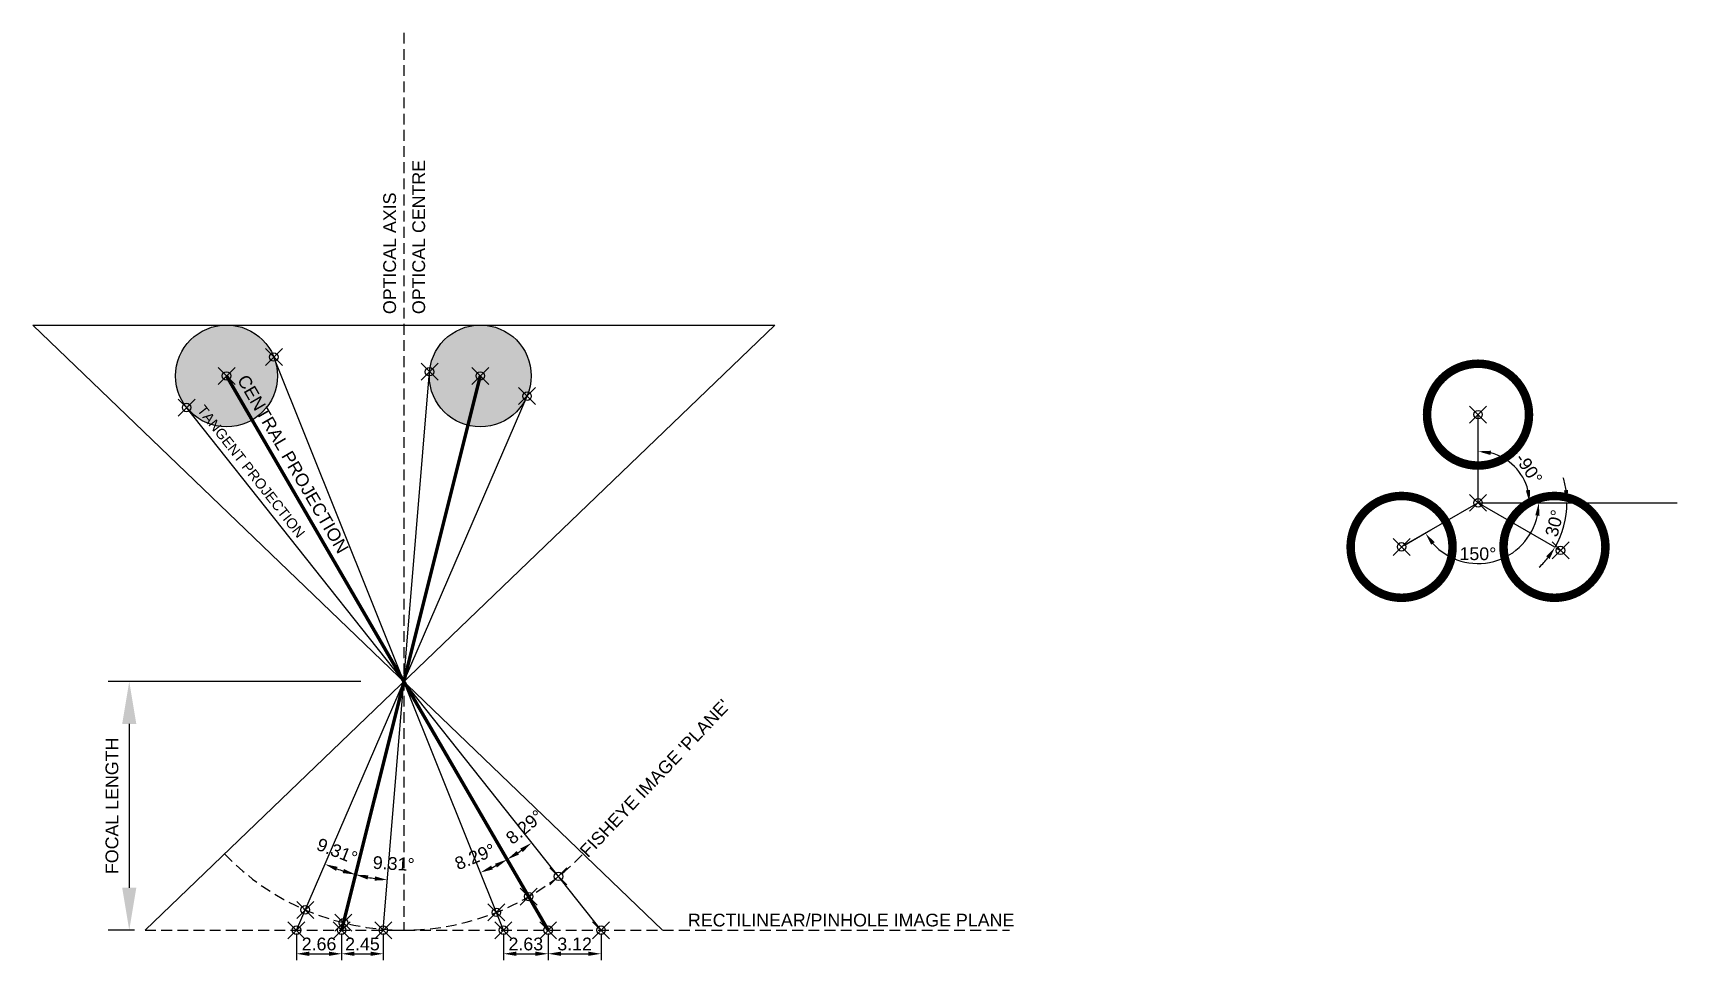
# Model space of a CAD drawing. Header units: millimetres. Extents: x 23.3 to 120.1, y 15.9 to 70.6.
import ezdxf
from ezdxf.enums import TextEntityAlignment as Align

# ---------------------------------------------------------------- set-up
doc = ezdxf.new("R2010")
doc.units = ezdxf.units.MM
doc.header["$PDMODE"] = 35
doc.header["$PDSIZE"] = 0.5
doc.linetypes.add('DASHED2', pattern=[9.525, 6.35, -3.175])
for name, color, linetype in [('CENTRAL', 4, 'Continuous'), ('FISHEYE', 3, 'Continuous'), ('FOV', 252, 'Continuous'), ('PINHOLE', 1, 'Continuous'), ('TANGENT', 2, 'Continuous')]:
    doc.layers.add(name, color=color, linetype=linetype)
doc.styles.get("Standard").update_dxf_attribs({"font": 'arial.ttf'})
doc.dimstyles.new('ISO-25', dxfattribs={"dimtxt": 2.5, "dimasz": 2.5, "dimexe": 1.25, "dimexo": 0.625, "dimtad": 1, "dimtxsty": 'Standard', "dimcen": 2.5, "dimadec": 0, "dimazin": 0, "dimtfac": 1, "dimtmove": 0, "dimatfit": 3, "dimfxl": 1, "dimarcsym": 0})

# ---------------------------------------------------------------- blocks, each defined once
blk = doc.blocks.new('*D15')
at = {"layer": 'Defpoints', "color": 0}
for p in [(38.841, 17.708), (41.5, 17.708), (41.5, 16.32)]:
    blk.add_point(p, dxfattribs=at)
at = {"layer": 'PINHOLE', "color": 0, "lineweight": -2}
for p, q in [((38.841, 17.521), (38.841, 15.945)), ((41.5, 17.521), (41.5, 15.945)), ((39.591, 16.32), (40.75, 16.32))]:
    blk.add_line(p, q, dxfattribs=at)
at = {"layer": 'PINHOLE', "color": 0}
for points in [[(39.591, 16.445), (39.591, 16.195), (38.841, 16.32)], [(40.75, 16.195), (40.75, 16.445), (41.5, 16.32)]]:
    blk.add_solid(points, dxfattribs=at)
at = {"layer": 'PINHOLE', "color": 0, "insert": (40.17, 16.891), "char_height": 0.75, "attachment_point": 5}
blk.add_mtext('2.66', dxfattribs=at)
blk = doc.blocks.new('*D16')
at = {"layer": 'Defpoints', "color": 0}
for p in [(41.5, 17.708), (43.95, 17.708), (43.95, 16.32)]:
    blk.add_point(p, dxfattribs=at)
at = {"layer": 'PINHOLE', "color": 0, "lineweight": -2}
for p, q in [((41.5, 17.521), (41.5, 15.945)), ((43.95, 17.521), (43.95, 15.945)), ((42.25, 16.32), (43.2, 16.32))]:
    blk.add_line(p, q, dxfattribs=at)
at = {"layer": 'PINHOLE', "color": 0}
for points in [[(42.25, 16.445), (42.25, 16.195), (41.5, 16.32)], [(43.2, 16.195), (43.2, 16.445), (43.95, 16.32)]]:
    blk.add_solid(points, dxfattribs=at)
at = {"layer": 'PINHOLE', "color": 0, "insert": (42.725, 16.891), "char_height": 0.75, "attachment_point": 5}
blk.add_mtext('2.45', dxfattribs=at)
blk = doc.blocks.new('*D17')
at = {"layer": 'Defpoints', "color": 0}
for p in [(49.663, 50.358), (52.417, 49.169), (41.709, 21.159), (38.841, 17.708), (41.5, 17.708)]:
    blk.add_point(p, dxfattribs=at)
at = {"layer": 'FISHEYE', "color": 0, "lineweight": -2}
blk.add_arc((45.163, 32.358), 11.72, 250.32594, 252.29654, dxfattribs=at)
at = {"layer": 'FISHEYE', "color": 0}
for points in [[(41.263, 21.439), (41.171, 21.206), (40.519, 21.597)], [(41.565, 21.073), (41.633, 21.313), (42.32, 20.988)]]:
    blk.add_solid(points, dxfattribs=at)
at = {"layer": 'FISHEYE', "color": 0, "insert": (41.233, 22.366), "char_height": 0.75, "attachment_point": 5, "rotation": 338.53001}
blk.add_mtext('9.31%%d', dxfattribs=at)
blk = doc.blocks.new('*D18')
at = {"layer": 'Defpoints', "color": 0}
for p in [(46.673, 50.606), (49.663, 50.358), (42.938, 20.842), (41.5, 17.708), (43.95, 17.708)]:
    blk.add_point(p, dxfattribs=at)
at = {"layer": 'FISHEYE', "color": 0, "lineweight": -2}
blk.add_arc((45.163, 32.358), 11.729, 259.62802, 261.60452, dxfattribs=at)
at = {"layer": 'FISHEYE', "color": 0}
for points in [[(43.077, 20.943), (43.024, 20.698), (42.318, 20.979)], [(43.436, 20.63), (43.464, 20.879), (44.195, 20.669)]]:
    blk.add_solid(points, dxfattribs=at)
at = {"layer": 'FISHEYE', "color": 0, "insert": (44.565, 21.629), "char_height": 0.75, "attachment_point": 5, "rotation": 356.81038}
blk.add_mtext('9.31%%d', dxfattribs=at)
blk = doc.blocks.new('*D21')
at = {"layer": 'Defpoints', "color": 0}
for p in [(34.725, 50.358), (32.374, 48.495), (51.74, 22.18), (53.658, 17.708), (56.773, 17.708)]:
    blk.add_point(p, dxfattribs=at)
at = {"layer": 'FISHEYE', "color": 0, "lineweight": -2}
blk.add_arc((45.163, 32.358), 12.118, 303.65483, 304.85147, dxfattribs=at)
at = {"layer": 'FISHEYE', "color": 0}
for points in [[(51.812, 22.377), (51.944, 22.165), (51.242, 21.875)], [(52.162, 22.313), (52.013, 22.514), (52.69, 22.861)]]:
    blk.add_solid(points, dxfattribs=at)
at = {"layer": 'FISHEYE', "color": 0, "insert": (52.269, 23.785), "char_height": 0.75, "attachment_point": 5, "rotation": 39.65683}
blk.add_mtext('8.29%%d', dxfattribs=at)
blk = doc.blocks.new('*D22')
at = {"layer": 'Defpoints', "color": 0}
for p in [(37.51, 51.473), (34.725, 50.358), (50.732, 21.589), (51.028, 17.708), (53.658, 17.708)]:
    blk.add_point(p, dxfattribs=at)
at = {"layer": 'FISHEYE', "color": 0, "lineweight": -2}
blk.add_arc((45.163, 32.358), 12.124, 295.36341, 296.56331, dxfattribs=at)
at = {"layer": 'FISHEYE', "color": 0}
for points in [[(50.306, 21.517), (50.406, 21.288), (49.669, 21.103)], [(50.644, 21.404), (50.525, 21.624), (51.244, 21.87)]]:
    blk.add_solid(points, dxfattribs=at)
at = {"layer": 'FISHEYE', "color": 0, "insert": (49.354, 22.036), "char_height": 0.75, "attachment_point": 5, "rotation": 22.09985}
blk.add_mtext('8.29%%d', dxfattribs=at)
blk = doc.blocks.new('*D23')
at = {"layer": 'Defpoints', "color": 0}
for p in [(51.028, 17.708), (53.658, 17.708), (53.658, 16.32)]:
    blk.add_point(p, dxfattribs=at)
at = {"layer": 'PINHOLE', "color": 0, "lineweight": -2}
for p, q in [((51.028, 17.521), (51.028, 15.945)), ((53.658, 17.521), (53.658, 15.945)), ((51.778, 16.32), (52.908, 16.32))]:
    blk.add_line(p, q, dxfattribs=at)
at = {"layer": 'PINHOLE', "color": 0}
for points in [[(51.778, 16.445), (51.778, 16.195), (51.028, 16.32)], [(52.908, 16.195), (52.908, 16.445), (53.658, 16.32)]]:
    blk.add_solid(points, dxfattribs=at)
at = {"layer": 'PINHOLE', "color": 0, "insert": (52.343, 16.891), "char_height": 0.75, "attachment_point": 5}
blk.add_mtext('2.63', dxfattribs=at)
blk = doc.blocks.new('*D24')
at = {"layer": 'Defpoints', "color": 0}
for p in [(53.658, 17.708), (56.773, 17.708), (56.773, 16.32)]:
    blk.add_point(p, dxfattribs=at)
at = {"layer": 'PINHOLE', "color": 0, "lineweight": -2}
for p, q in [((53.658, 17.521), (53.658, 15.945)), ((56.773, 17.521), (56.773, 15.945)), ((54.408, 16.32), (56.023, 16.32))]:
    blk.add_line(p, q, dxfattribs=at)
at = {"layer": 'PINHOLE', "color": 0}
for points in [[(54.408, 16.445), (54.408, 16.195), (53.658, 16.32)], [(56.023, 16.195), (56.023, 16.445), (56.773, 16.32)]]:
    blk.add_solid(points, dxfattribs=at)
at = {"layer": 'PINHOLE', "color": 0, "insert": (55.215, 16.891), "char_height": 0.75, "attachment_point": 5}
blk.add_mtext('3.12', dxfattribs=at)
blk = doc.blocks.new('*D25')
at = {"color": 0, "lineweight": -2}
for p, q in [((42.629, 32.358), (27.747, 32.358)), ((28.997, 29.858), (28.997, 20.208)), ((29.302, 17.708), (27.747, 17.708))]:
    blk.add_line(p, q, dxfattribs=at)
at = {"color": 0}
for points in [[(29.414, 29.858), (28.581, 29.858), (28.997, 32.358)], [(28.581, 20.208), (29.414, 20.208), (28.997, 17.708)]]:
    blk.add_solid(points, dxfattribs=at)
at = {"layer": 'Defpoints', "color": 0}
for p in [(43.254, 32.358), (28.997, 17.708), (29.927, 17.708)]:
    blk.add_point(p, dxfattribs=at)
at = {"color": 0, "insert": (27.984, 25.033), "char_height": 0.75, "attachment_point": 5, "rotation": 90}
blk.add_mtext('FOCAL LENGTH', dxfattribs=at)
blk = doc.blocks.new('*D26')
at = {"color": 0, "lineweight": -2}
blk.add_line((110.041, 42.883), (111.806, 42.883), dxfattribs=at)
blk.add_arc((108.397, 42.883), 3.034, 14.19926, 75.80074, dxfattribs=at)
at = {"color": 0}
for points in [[(109.157, 45.949), (109.126, 45.701), (108.397, 45.917)], [(111.214, 43.612), (111.463, 43.643), (111.431, 42.883)]]:
    blk.add_solid(points, dxfattribs=at)
at = {"layer": 'Defpoints', "color": 0}
for p in [(108.397, 48.078), (109.914, 45.511), (108.397, 42.883), (108.397, 42.883), (109.854, 42.883)]:
    blk.add_point(p, dxfattribs=at)
at = {"color": 0, "insert": (111.387, 44.896), "char_height": 0.75, "attachment_point": 5, "rotation": 303.94552}
blk.add_mtext('-90%%d', dxfattribs=at)
blk = doc.blocks.new('*D32')
at = {"color": 0, "lineweight": -2}
for p, q in [((110.159, 42.883), (114.005, 42.883)), ((113.059, 40.194), (113.255, 40.082))]:
    blk.add_line(p, q, dxfattribs=at)
for start, end in [(8.21921, 16.43843), (330.02693, 0), (313.5885, 321.80772)]:
    blk.add_arc((108.397, 42.883), 5.233, start, end, dxfattribs=at)
at = {"color": 0}
for points in [[(113.451, 43.622), (113.701, 43.64), (113.63, 42.883)], [(112.613, 39.578), (112.406, 39.718), (112.93, 40.269)]]:
    blk.add_solid(points, dxfattribs=at)
at = {"layer": 'Defpoints', "color": 0}
for p in [(108.397, 42.883), (109.971, 42.883), (113.315, 41.095), (112.897, 40.288)]:
    blk.add_point(p, dxfattribs=at)
at = {"color": 0, "insert": (112.901, 41.678), "char_height": 0.75, "attachment_point": 5, "rotation": 75.01347}
blk.add_mtext('30%%d', dxfattribs=at)
blk = doc.blocks.new('*D33')
at = {"color": 0, "lineweight": -2}
for p, q in [((110.142, 42.883), (112.348, 42.883)), ((104.059, 40.382), (105.624, 41.284))]:
    blk.add_line(p, q, dxfattribs=at)
blk.add_arc((108.397, 42.883), 3.576, 222.01182, 347.96125, dxfattribs=at)
at = {"color": 0}
for points in [[(112.019, 42.124), (111.77, 42.15), (111.973, 42.883)], [(105.841, 40.563), (105.639, 40.416), (105.299, 41.097)]]:
    blk.add_solid(points, dxfattribs=at)
at = {"layer": 'Defpoints', "color": 0}
for p in [(108.397, 42.883), (109.954, 42.883), (103.897, 40.288), (110.695, 40.143)]:
    blk.add_point(p, dxfattribs=at)
at = {"color": 0, "insert": (108.389, 39.878), "char_height": 0.75, "attachment_point": 5, "rotation": 359.84468}
blk.add_mtext('150%%d', dxfattribs=at)

msp = doc.modelspace()

# ---------------------------------------------------------------- hatches: boundary and pattern name
at = {"true_color": 0x0000a0}
msp.add_hatch(color=174, dxfattribs=at).paths.add_polyline_path([(37.725, 50.358, 0.09549), (37.51, 51.473, 0.296857), (34.832, 53.356), (34.618, 53.356, 0.614916), (32.374, 48.495, 0.372444), (36.23, 47.763, 0.267443)])
msp.add_hatch(color=98).paths.add_polyline_path([(52.663, 50.358, 0.403793), (49.77, 53.356), (49.555, 53.356, 2.354538)])

# ---------------------------------------------------------------- linework, layer by layer
at = {"linetype": 'DASHED2', "ltscale": 0.1}
msp.add_lwpolyline([(45.163, 70.566), (45.163, 17.708)], dxfattribs=at)
at = {"color": 1, "const_width": 0.5}
msp.add_lwpolyline([(111.397, 48.078, 1), (105.397, 48.078, 1)], format="xyb", close=True, dxfattribs=at)
for points in [[(108.397, 42.883), (108.397, 48.078)], [(108.397, 42.883), (103.897, 40.288)], [(108.397, 42.883), (120.117, 42.883)], [(108.397, 42.883), (112.897, 40.288)]]:
    msp.add_lwpolyline(points)
at = {"color": 5, "const_width": 0.5}
msp.add_lwpolyline([(106.897, 40.288, 1), (100.897, 40.288, 1)], format="xyb", close=True, dxfattribs=at)
at = {"color": 3, "const_width": 0.5}
msp.add_lwpolyline([(115.897, 40.288, 1), (109.897, 40.288, 1)], format="xyb", close=True, dxfattribs=at)
for centre in [(34.725, 50.358), (49.663, 50.358)]:
    msp.add_circle(centre, 3)
for p in [(108.397, 48.078), (108.397, 42.883), (103.897, 40.288), (113.255, 40.082)]:
    msp.add_point(p)
at = {"layer": 'CENTRAL', "const_width": 0.2}
for points in [[(34.725, 50.358), (53.658, 17.708)], [(49.663, 50.358), (41.5, 17.708)]]:
    msp.add_lwpolyline(points, dxfattribs=at)
at = {"layer": 'CENTRAL'}
for p in [(34.725, 50.358), (49.663, 50.358), (52.512, 19.685), (41.609, 18.145), (41.5, 17.708), (53.658, 17.708)]:
    msp.add_point(p, dxfattribs=at)
at = {"layer": 'FISHEYE', "linetype": 'DASHED2', "ltscale": 0.1}
msp.add_arc((45.163, 32.358), 14.65, 223.87689, 316.12311, dxfattribs=at)
at = {"layer": 'FOV'}
for points in [[(60.398, 17.708), (23.325, 53.356)], [(23.325, 53.356), (67, 53.356)], [(29.927, 17.708), (67, 53.356)]]:
    msp.add_lwpolyline(points, dxfattribs=at)
at = {"layer": 'PINHOLE', "linetype": 'DASHED2', "ltscale": 0.1}
msp.add_lwpolyline([(29.927, 17.708), (80.809, 17.708)], dxfattribs=at)
at = {"layer": 'TANGENT'}
for points in [[(51.028, 17.708), (37.51, 51.473)], [(43.95, 17.708), (46.673, 50.606)], [(56.773, 17.708), (32.374, 48.495)], [(38.841, 17.708), (52.417, 49.169)]]:
    msp.add_lwpolyline(points, dxfattribs=at)
for p in [(37.51, 51.473), (46.673, 50.606), (52.417, 49.169), (32.374, 48.495), (54.262, 20.877), (39.358, 18.907), (50.608, 18.758), (38.841, 17.708), (43.95, 17.708), (51.028, 17.708), (56.773, 17.708)]:
    msp.add_point(p, dxfattribs=at)

# ---------------------------------------------------------------- texts
msp.add_text('OPTICAL CENTRE', height=0.75, rotation=90).set_placement((45.662, 54), align=Align.TOP_LEFT)
msp.add_text('OPTICAL AXIS', height=0.75, rotation=90).set_placement((44.926, 54), align=Align.BOTTOM_LEFT)
at = {"layer": 'CENTRAL'}
msp.add_text('CENTRAL PROJECTION', height=0.75, rotation=300.10826, dxfattribs=at).set_placement((35.129, 50.028), align=Align.BOTTOM_LEFT)
at = {"layer": 'FISHEYE'}
msp.add_text("FISHEYE IMAGE 'PLANE'", height=0.75, rotation=46.62706, dxfattribs=at).set_placement((55.723, 22.204), align=Align.MIDDLE_LEFT)
at = {"layer": 'PINHOLE'}
msp.add_text('RECTILINEAR/PINHOLE IMAGE PLANE', height=0.75, dxfattribs=at).set_placement((61.888, 17.704), align=Align.BOTTOM_LEFT)
at = {"layer": 'TANGENT'}
msp.add_text('TANGENT PROJECTION', height=0.6, rotation=308.15597, dxfattribs=at).set_placement((32.82, 48.224), align=Align.BOTTOM_LEFT)

# ---------------------------------------------------------------- dimensions: what is measured, and where the dimension line sits
at = {"color": 1}
dim = msp.add_angular_dim_2l(base=(109.914, 45.511), line1=((108.397, 42.883), (109.854, 42.883)), line2=((108.397, 42.883), (108.397, 48.078)), dimstyle='ISO-25', override={"dimscale": 0.3, "dimpost": '-<>'}, dxfattribs=at)
dim.commit()
dim.dimension.update_dxf_attribs({"geometry": '*D26', "text_midpoint": (110.914, 44.577), "dimtype": 162})
at = {"color": 3}
dim = msp.add_angular_dim_3p(base=(113.315, 41.095), center=(108.397, 42.883), p1=(112.897, 40.288), p2=(109.971, 42.883), dimstyle='ISO-25', override={"dimscale": 0.3}, dxfattribs=at)
dim.commit()
dim.dimension.update_dxf_attribs({"geometry": '*D32', "text_midpoint": (112.901, 41.678)})
at = {"color": 5}
dim = msp.add_angular_dim_3p(base=(110.695, 40.143), center=(108.397, 42.883), p1=(103.897, 40.288), p2=(109.954, 42.883), dimstyle='ISO-25', override={"dimscale": 0.3}, dxfattribs=at)
dim.commit()
dim.dimension.update_dxf_attribs({"geometry": '*D33', "text_midpoint": (108.387, 39.307), "dimtype": 165})
dim = msp.add_linear_dim(base=(28.997, 17.708), p1=(43.254, 32.358), p2=(29.927, 17.708), angle=90, text='FOCAL LENGTH', dimstyle='ISO-25', override={"dimtxt": 0.75})
dim.commit()
dim.dimension.update_dxf_attribs({"geometry": '*D25', "text_midpoint": (27.984, 25.033)})
at = {"layer": 'FISHEYE'}
for base, line1, line2, picture, middle in [((50.732, 21.589), ((51.028, 17.708), (37.51, 51.473)), ((34.725, 50.358), (53.658, 17.708)), '*D22', (49.724, 21.125)), ((51.74, 22.18), ((56.773, 17.708), (32.374, 48.495)), ((34.725, 50.358), (53.658, 17.708)), '*D21', (52.896, 23.028)), ((41.7091, 21.1586), ((38.8408, 17.7081), (52.4171, 49.1694)), ((49.6626, 50.3581), (41.5001, 17.7081)), '*D17', (40.873, 21.4515)), ((42.938, 20.842), ((49.663, 50.358), (41.5, 17.708)), ((43.95, 17.708), (46.673, 50.606)), '*D18', (44.51, 20.647))]:
    dim = msp.add_angular_dim_2l(base=base, line1=line1, line2=line2, dimstyle='ISO-25', override={"dimscale": 0.3, "dimgap": 2, "dimdsep": 46, "dimadec": 2}, dxfattribs=at)
    dim.commit()
    dim.dimension.update_dxf_attribs({"geometry": picture, "text_midpoint": middle, "dimtype": 162})
at = {"layer": 'PINHOLE'}
for base, p1, p2, picture, middle in [((41.5, 16.32), (38.841, 17.708), (41.5, 17.708), '*D15', (40.17, 16.891)), ((43.95, 16.32), (41.5, 17.708), (43.95, 17.708), '*D16', (42.725, 16.891)), ((53.658, 16.32), (51.028, 17.708), (53.658, 17.708), '*D23', (52.343, 16.891)), ((56.7732, 16.3203), (53.6577, 17.7081), (56.7732, 17.7081), '*D24', (55.2155, 16.8909))]:
    dim = msp.add_linear_dim(base=base, p1=p1, p2=p2, dimstyle='ISO-25', override={"dimscale": 0.3, "dimdsep": 46}, dxfattribs=at)
    dim.commit()
    dim.dimension.update_dxf_attribs({"geometry": picture, "text_midpoint": middle})

doc.saveas('drawing.dxf')
